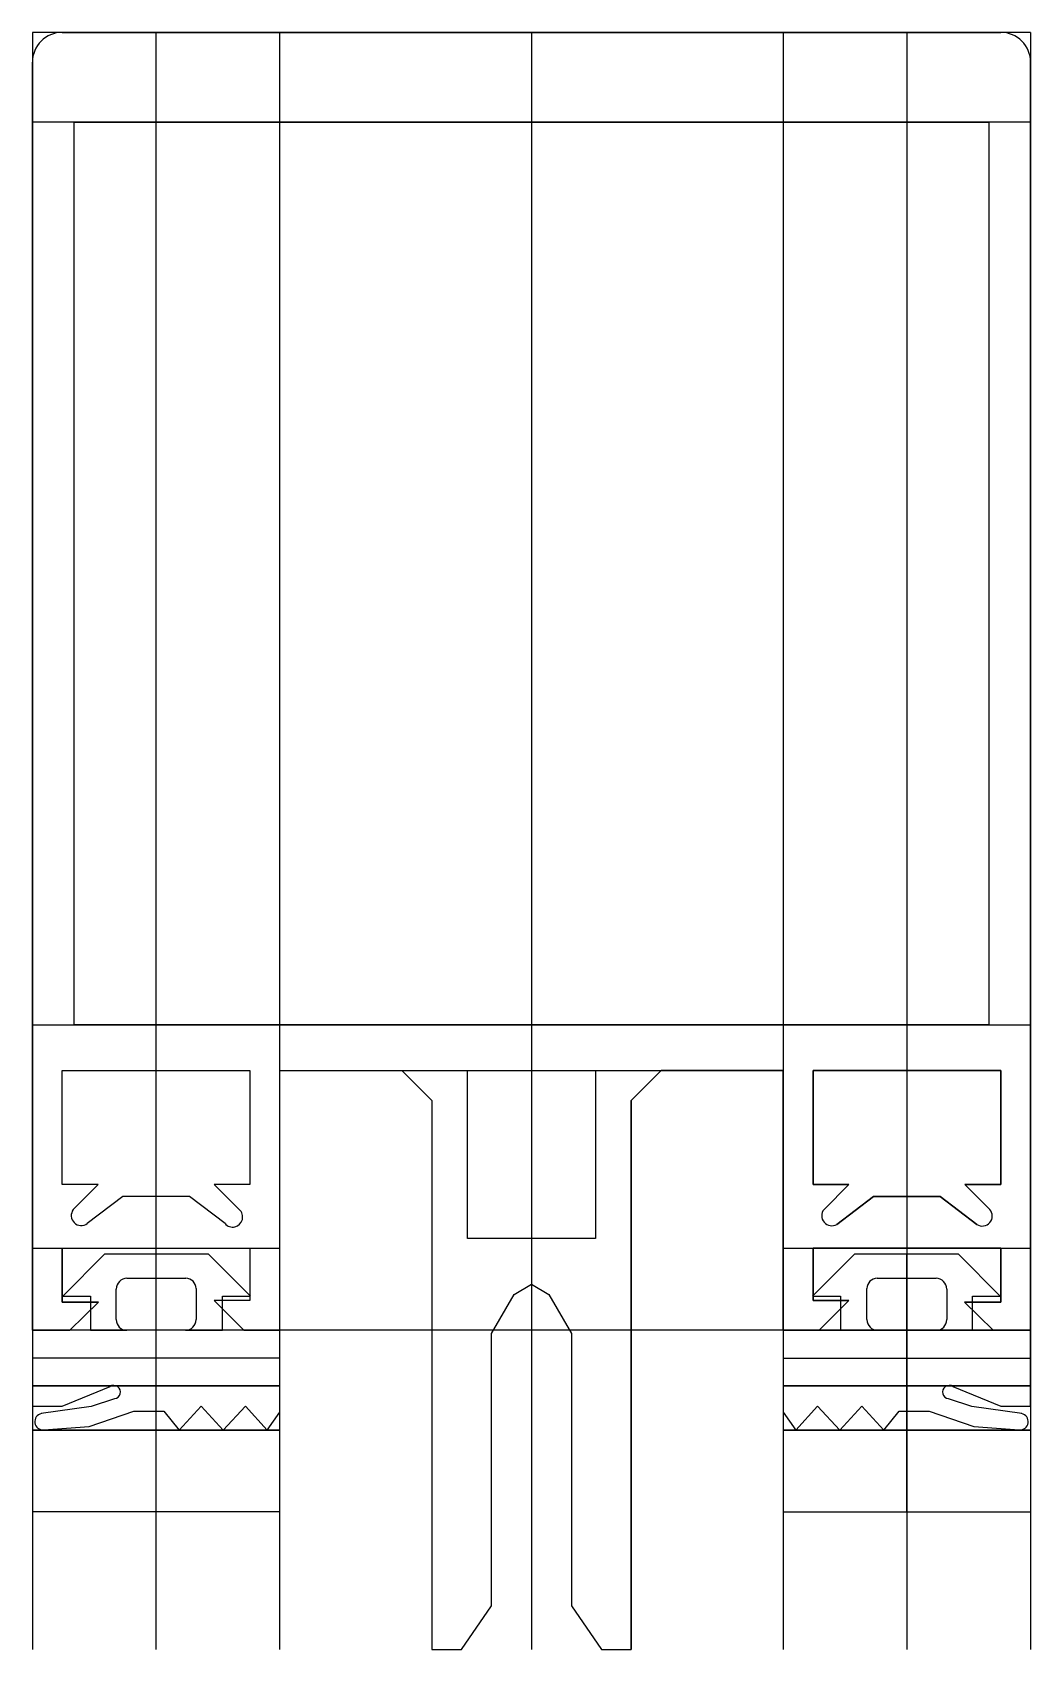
# Model space of a CAD drawing. Extents: x -25 to 25, y -31.3 to 49.7.
import ezdxf

# ---------------------------------------------------------------- set-up
doc = ezdxf.new("R2010")
doc.units = 0
doc.layers.get('0').update_dxf_attribs({"linetype": 'CONTINUOUS'})

msp = doc.modelspace()

# ---------------------------------------------------------------- linework, layer by layer
at = {"linetype": 'CONTINUOUS'}
for p, q in [((-25, 49.7), (-25, -31.3)), ((25, 49.7), (-25, 49.7)), ((23.5, 49.7), (-23.5, 49.7)), ((23.5, 49.7), (-23.5, 49.7)), ((-23.5, 49.7), (23.5, 49.7)), ((-18.8, -31.3), (-18.8, 49.7)), ((-12.6, -31.3), (-12.6, 49.7)), ((0, 49.7), (0, -31.3)), ((12.6, 49.7), (12.6, -31.3)), ((18.8, 49.7), (18.8, -31.3)), ((25, 49.7), (25, -31.3)), ((-25, 48.2), (-25, -11.2)), ((-25, 48.2), (-25, -15.3)), ((-25, -15.3), (-25, 48.2)), ((25, -11.2), (25, 48.2)), ((25, -15.3), (25, 48.2)), ((25, 48.2), (25, -15.3)), ((25, 45.2), (-25, 45.2)), ((-22.9, 0), (-22.9, 45.2)), ((-22.9, 45.2), (22.9, 45.2)), ((-22.9, 0), (-22.9, 45.2)), ((-22.9, 45.2), (22.9, 45.2)), ((22.9, 45.2), (22.9, 0)), ((22.9, 45.2), (22.9, 0)), ((-25, 0), (25, 0)), ((22.9, 0), (-22.9, 0)), ((22.9, 0), (-22.9, 0)), ((-23.5, -8), (-23.5, -2.3)), ((-23.5, -2.3), (-14.1, -2.3)), ((-23.5, -8), (-23.5, -2.3)), ((-23.5, -2.3), (-14.1, -2.3)), ((-14.1, -2.3), (-14.1, -8)), ((-14.1, -2.3), (-14.1, -8)), ((-12.6, -11.2), (-12.6, -2.3)), ((-12.6, -2.3), (12.6, -2.3)), ((-12.6, -15.3), (-12.6, -2.3)), ((-12.6, -2.3), (-6.5, -2.3)), ((-12.6, -15.3), (-12.6, -2.3)), ((-12.6, -2.3), (-6.5, -2.3)), ((-6.5, -2.3), (-5, -3.8)), ((-6.5, -2.3), (-5, -3.8)), ((-3.2, -10.7), (-3.2, -2.3)), ((-3.2, -2.3), (3.2, -2.3)), ((-3.2, -10.7), (-3.2, -2.3)), ((-3.2, -2.3), (3.2, -2.3)), ((3.2, -2.3), (3.2, -10.7)), ((3.2, -2.3), (3.2, -10.7)), ((5, -3.8), (6.5, -2.3)), ((6.5, -2.3), (5, -3.8)), ((6.5, -2.3), (12.6, -2.3)), ((12.6, -2.3), (6.5, -2.3)), ((12.6, -2.3), (12.6, -11.2)), ((12.6, -2.3), (12.6, -15.3)), ((12.6, -15.3), (12.6, -2.3)), ((14.1, -8), (14.1, -2.3)), ((14.1, -2.3), (23.5, -2.3)), ((23.5, -2.3), (14.1, -2.3)), ((14.1, -2.3), (14.1, -8)), ((23.5, -2.3), (23.5, -8)), ((23.5, -8), (23.5, -2.3)), ((-5, -3.8), (-5, -31.3)), ((-5, -3.8), (-5, -31.3)), ((5, -31.3), (5, -3.8)), ((5, -3.8), (5, -31.3)), ((-21.7, -8), (-23.5, -8)), ((-21.7, -8), (-23.5, -8)), ((-22.95, -9.26), (-21.7, -8)), ((-22.95, -9.26), (-21.7, -8)), ((-14.1, -8), (-15.9, -8)), ((-15.9, -8), (-14.64, -9.26)), ((-14.1, -8), (-15.9, -8)), ((-15.9, -8), (-14.64, -9.26)), ((15.9, -8), (14.1, -8)), ((14.1, -8), (15.9, -8)), ((14.65, -9.25), (15.9, -8)), ((15.9, -8), (14.65, -9.25)), ((23.5, -8), (21.7, -8)), ((21.7, -8), (22.95, -9.25)), ((22.95, -9.25), (21.7, -8)), ((21.7, -8), (23.5, -8)), ((-20.47, -8.6), (-22.25, -9.96)), ((-20.47, -8.6), (-22.25, -9.96)), ((-17.13, -8.6), (-20.47, -8.6)), ((-17.13, -8.6), (-20.47, -8.6)), ((-15.35, -9.96), (-17.13, -8.6)), ((-15.35, -9.96), (-17.13, -8.6)), ((17.13, -8.6), (15.29, -10)), ((15.29, -10), (17.13, -8.6)), ((20.47, -8.6), (17.13, -8.6)), ((17.13, -8.6), (20.47, -8.6)), ((22.3, -10), (20.47, -8.6)), ((20.47, -8.6), (22.3, -10)), ((-25, -11.2), (-12.6, -11.2)), ((-23.5, -13.9), (-23.5, -11.2)), ((-23.5, -11.2), (-14.1, -11.2)), ((-23.5, -11.2), (-23.5, -13.9)), ((-23.5, -11.2), (-14.1, -11.2)), ((-14.1, -11.2), (-14.1, -13.81)), ((-14.1, -11.2), (-14.1, -13.81)), ((3.2, -10.7), (-3.2, -10.7)), ((3.2, -10.7), (-3.2, -10.7)), ((12.6, -11.2), (25, -11.2)), ((14.1, -13.81), (14.1, -11.2)), ((14.1, -11.2), (23.5, -11.2)), ((23.5, -11.2), (14.1, -11.2)), ((14.1, -11.2), (14.1, -13.81)), ((23.5, -11.2), (23.5, -13.9)), ((23.5, -13.9), (23.5, -11.2)), ((-21.39, -11.5), (-23.48, -13.6)), ((-16.18, -11.5), (-21.39, -11.5)), ((-18.8, -24.4), (-18.8, -11.5)), ((-18.8, -15.3), (-18.8, -11.5)), ((-14.08, -13.6), (-16.18, -11.5)), ((16.18, -11.5), (14.08, -13.6)), ((21.39, -11.5), (16.18, -11.5)), ((18.8, -24.4), (18.8, -11.5)), ((18.8, -15.3), (18.8, -11.5)), ((23.48, -13.6), (21.39, -11.5)), ((-20.26, -12.7), (-17.31, -12.7)), ((17.31, -12.7), (20.26, -12.7)), ((-23.48, -13.6), (-22.08, -13.6)), ((-22.08, -13.6), (-22.08, -15.3)), ((-20.8, -14.77), (-20.8, -13.24)), ((-16.8, -13.21), (-16.8, -14.77)), ((-15.48, -15.3), (-15.48, -13.6)), ((-15.48, -13.6), (-14.08, -13.6)), ((-2, -15.46), (-0.87, -13.52)), ((-2, -15.46), (-0.87, -13.52)), ((-0.87, -13.52), (0, -13)), ((-0.87, -13.52), (0, -13)), ((0, -13), (0.87, -13.52)), ((0, -13), (0.87, -13.52)), ((0.87, -13.52), (2, -15.46)), ((0.87, -13.52), (2, -15.46)), ((14.08, -13.6), (15.48, -13.6)), ((15.48, -13.6), (15.48, -15.3)), ((16.8, -14.77), (16.8, -13.21)), ((20.8, -13.24), (20.8, -14.77)), ((22.08, -15.3), (22.08, -13.6)), ((22.08, -13.6), (23.48, -13.6)), ((-21.69, -13.9), (-23.5, -13.9)), ((-23.5, -13.9), (-21.69, -13.9)), ((-23.12, -15.3), (-21.69, -13.9)), ((-21.69, -13.9), (-23.12, -15.3)), ((-14.1, -13.81), (-15.9, -13.81)), ((-15.9, -13.81), (-14.41, -15.3)), ((-14.1, -13.81), (-15.9, -13.81)), ((-15.9, -13.81), (-14.41, -15.3)), ((15.9, -13.81), (14.1, -13.81)), ((14.1, -13.81), (15.9, -13.81)), ((14.41, -15.3), (15.9, -13.81)), ((15.9, -13.81), (14.41, -15.3)), ((23.5, -13.9), (21.69, -13.9)), ((21.69, -13.9), (23.12, -15.3)), ((23.12, -15.3), (21.69, -13.9)), ((21.69, -13.9), (23.5, -13.9)), ((25, -15.3), (-25, -15.3)), ((-25, -15.3), (-23.12, -15.3)), ((-23.12, -15.3), (-25, -15.3)), ((-12.6, -15.3), (-25, -15.3)), ((-22.08, -15.3), (-25, -15.3)), ((-25, -15.3), (-25, -18.09)), ((-14.08, -15.3), (-23.48, -15.3)), ((-20.27, -15.3), (-22.08, -15.3)), ((-22.08, -15.3), (-20.27, -15.3)), ((-17.27, -15.3), (-20.27, -15.3)), ((-17.33, -15.3), (-15.48, -15.3)), ((-15.5, -15.3), (-17.27, -15.3)), ((-12.6, -15.3), (-15.5, -15.3)), ((-14.41, -15.3), (-12.6, -15.3)), ((-14.41, -15.3), (-12.6, -15.3)), ((-12.6, -18.09), (-12.6, -15.3)), ((12.6, -15.3), (14.41, -15.3)), ((14.41, -15.3), (12.6, -15.3)), ((12.6, -15.3), (25, -15.3)), ((12.6, -15.3), (12.6, -18.09)), ((15.5, -15.3), (12.6, -15.3)), ((14.08, -15.3), (23.48, -15.3)), ((15.48, -15.3), (17.33, -15.3)), ((17.27, -15.3), (15.5, -15.3)), ((20.27, -15.3), (17.27, -15.3)), ((22.08, -15.3), (20.27, -15.3)), ((20.27, -15.3), (22.08, -15.3)), ((25, -15.3), (22.08, -15.3)), ((23.12, -15.3), (25, -15.3)), ((25, -15.3), (23.12, -15.3)), ((25, -18.09), (25, -15.3)), ((-2, -29.1), (-2, -15.46)), ((-2, -29.1), (-2, -15.46)), ((2, -15.46), (2, -29.1)), ((2, -15.46), (2, -29.1)), ((-12.6, -16.7), (-25, -16.7)), ((12.6, -16.7), (25, -16.7)), ((-12.6, -18.09), (-25, -18.09)), ((-25, -18.09), (-12.6, -18.09)), ((-12.6, -18.09), (-25, -18.09)), ((-25, -18.09), (-25, -19.1)), ((-12.6, -18.09), (-25, -18.09)), ((-23.51, -19.1), (-21.11, -18.12)), ((-18.8, -20.3), (-18.8, -18.09)), ((-12.6, -19.41), (-12.6, -18.09)), ((12.6, -18.09), (25, -18.09)), ((12.6, -18.09), (25, -18.09)), ((12.6, -18.09), (25, -18.09)), ((25, -18.09), (12.6, -18.09)), ((12.6, -18.09), (12.6, -19.41)), ((18.8, -20.3), (18.8, -18.09)), ((21.11, -18.12), (23.51, -19.1)), ((25, -19.1), (25, -18.09)), ((-25, -19.1), (-23.51, -19.1)), ((-22.05, -19.12), (-24.55, -19.48)), ((-22.16, -20.12), (-19.91, -19.36)), ((-20.89, -18.73), (-22.05, -19.12)), ((-19.91, -19.36), (-18.42, -19.36)), ((-18.42, -19.36), (-17.65, -20.3)), ((-17.65, -20.3), (-16.54, -19.11)), ((-16.54, -19.11), (-15.44, -20.3)), ((-15.44, -20.3), (-14.32, -19.11)), ((-14.32, -19.11), (-13.24, -20.3)), ((-13.24, -20.3), (-12.6, -19.41)), ((12.6, -19.41), (13.24, -20.3)), ((13.24, -20.3), (14.32, -19.11)), ((14.32, -19.11), (15.44, -20.3)), ((15.44, -20.3), (16.54, -19.11)), ((16.54, -19.11), (17.65, -20.3)), ((17.65, -20.3), (18.42, -19.36)), ((18.42, -19.36), (19.91, -19.36)), ((19.91, -19.36), (22.16, -20.12)), ((22.05, -19.12), (20.89, -18.73)), ((24.55, -19.48), (22.05, -19.12)), ((23.51, -19.1), (25, -19.1)), ((-24.43, -20.29), (-22.16, -20.12)), ((22.16, -20.12), (24.43, -20.29)), ((-25, -20.3), (-12.6, -20.3)), ((-12.6, -20.3), (-25, -20.3)), ((25, -20.3), (12.6, -20.3)), ((12.6, -20.3), (25, -20.3)), ((-12.6, -24.4), (-25, -24.4)), ((12.6, -24.4), (25, -24.4)), ((-3.5, -31.3), (-2, -29.1)), ((-3.5, -31.3), (-2, -29.1)), ((2, -29.1), (3.5, -31.3)), ((2, -29.1), (3.5, -31.3)), ((-5, -31.3), (-3.5, -31.3)), ((-5, -31.3), (-3.5, -31.3)), ((3.5, -31.3), (5, -31.3)), ((3.5, -31.3), (5, -31.3))]:
    msp.add_line(p, q, dxfattribs=at)
for centre, radius, start, end in [((-23.5, 48.2), 1.5, 90, 180), ((-23.5, 48.2), 1.5, 90, 180), ((-23.5, 48.2), 1.5, 90, 180), ((23.5, 48.2), 1.5, 0, 90), ((23.5, 48.2), 1.5, 0, 90), ((23.5, 48.2), 1.5, 0, 90), ((-22.55, -9.56), 0.5, 143.1301, 306.8699), ((-22.55, -9.56), 0.5, 143.1301, 306.8699), ((-14.968, -9.637), 0.5, 220.18834, 48.99897), ((-14.968, -9.637), 0.5, 220.18834, 48.99897), ((15.034, -9.571), 0.5, 140.09058, 300.85988), ((15.034, -9.571), 0.5, 140.09058, 300.85988), ((22.579, -9.585), 0.5, 236.12055, 42.05068), ((22.579, -9.585), 0.5, 236.12055, 42.05068), ((-20.26, -13.24), 0.54, 90, 180), ((-17.31, -13.21), 0.51, 360, 90), ((17.31, -13.21), 0.51, 90, 180), ((20.26, -13.24), 0.54, 360, 90), ((-20.27, -14.77), 0.53, 180, 270), ((-17.33, -14.77), 0.53, 270, 0), ((17.33, -14.77), 0.53, 180, 270), ((20.27, -14.77), 0.53, 270, 0), ((-20.924, -18.397), 0.334, 275.78124, 123.88302), ((20.924, -18.397), 0.334, 56.11698, 264.21876), ((-24.468, -19.882), 0.41, 101.47409, 275.37984), ((24.468, -19.882), 0.41, 264.62016, 78.52591)]:
    msp.add_arc(centre, radius, start, end, dxfattribs=at)

doc.saveas('drawing.dxf')
